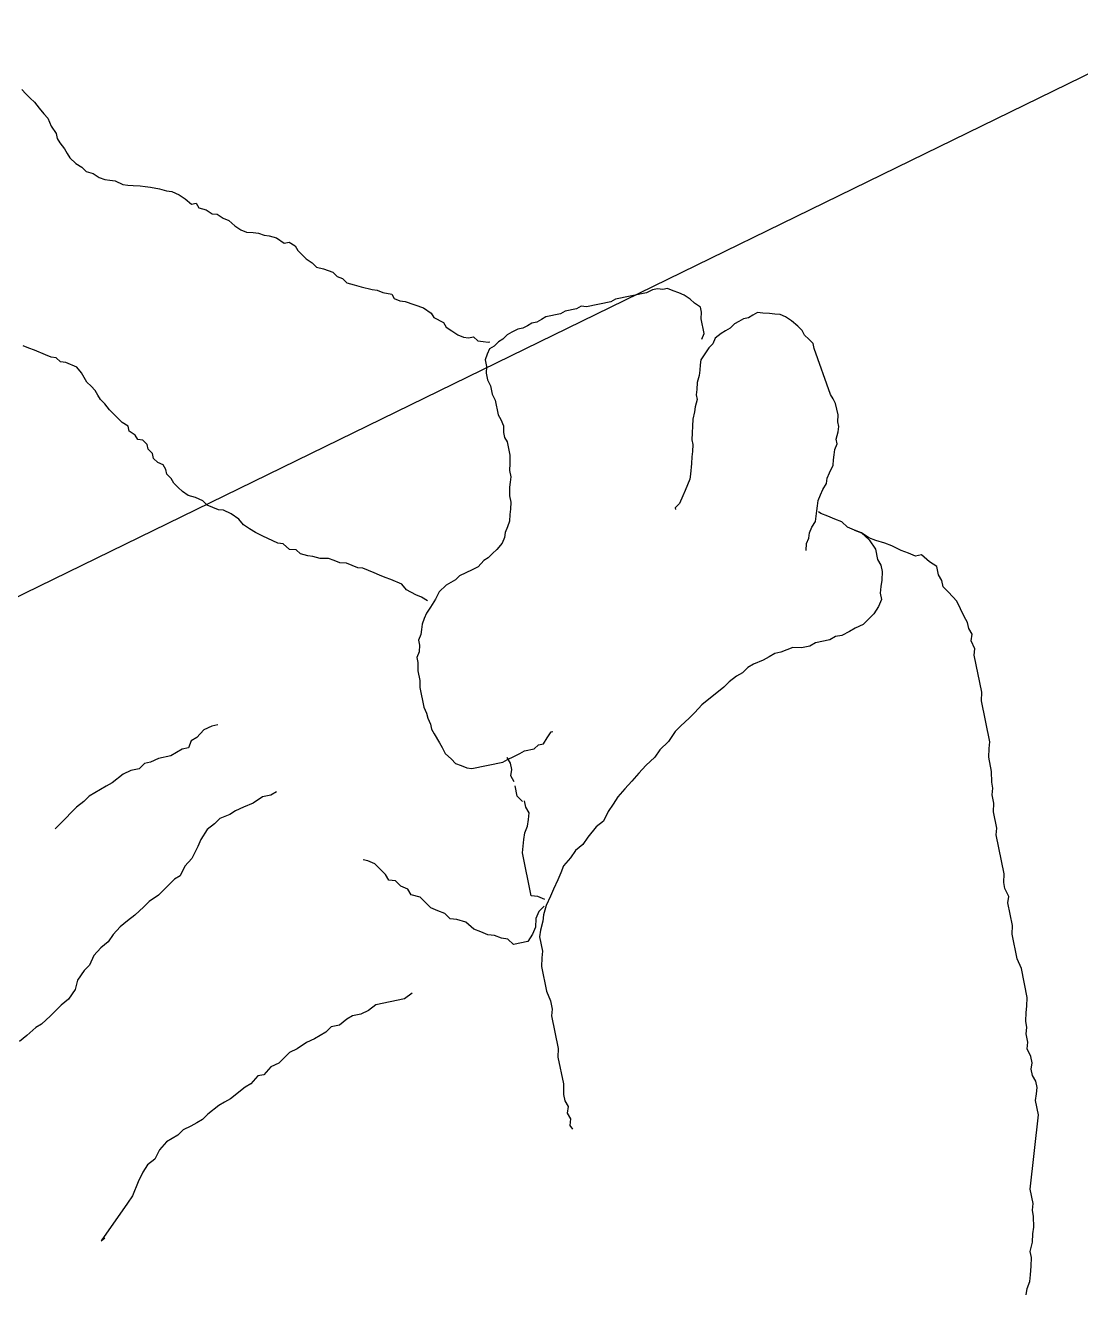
# Model space of a CAD drawing. Header units: millimetres. Extents: x 9159 to 17971, y 10368 to 13314.
# Drawn here: x 14422.71 to 14457.91, y 11739.61 to 11781.85 of the extents above; entities that cross this region are included whole.
import ezdxf

# ---------------------------------------------------------------- set-up
doc = ezdxf.new("R2010")
doc.units = ezdxf.units.MM
doc.header["$LTSCALE"] = 5
doc.layers.add('200-EquipBorder-2d', color=9, linetype='Continuous')
doc.layers.add('600-User-2D', color=7, linetype='Continuous')

# ---------------------------------------------------------------- blocks, each defined once
blk = doc.blocks.new('CUOCO')
at = {"layer": '600-User-2D'}
for p, q in [((-24.703, 22.011), (-24.907, 21.862)), ((-24.565, 22.184), (-24.703, 22.011)), ((-25.045, 21.69), (-25.207, 21.451)), ((-24.907, 21.862), (-25.045, 21.69)), ((-25.369, 21.213), (-25.442, 21.016)), ((-25.207, 21.451), (-25.369, 21.213)), ((-25.67, 20.802), (-25.832, 20.564)), ((-25.442, 21.016), (-25.67, 20.802)), ((-25.97, 20.391), (-26.156, 20.088)), ((-25.832, 20.564), (-25.97, 20.391)), ((-26.229, 19.891), (-26.367, 19.718)), ((-26.156, 20.088), (-26.229, 19.891)), ((-26.367, 19.718), (-26.536, 19.259)), ((-26.536, 19.259), (-28.079, 17.294)), ((-28.079, 17.294), (-28.248, 16.835)), ((-28.524, 16.49), (-28.597, 16.293)), ((-28.386, 16.662), (-28.524, 16.49)), ((-28.248, 16.835), (-28.386, 16.662)), ((-28.604, 16.072), (-28.676, 15.875)), ((-28.597, 16.293), (-28.604, 16.072)), ((-28.814, 15.702), (-28.887, 15.506)), ((-28.676, 15.875), (-28.814, 15.702)), ((-28.918, 15.219), (-29.056, 15.046)), ((-28.887, 15.506), (-28.918, 15.219)), ((-29.056, 15.046), (-29.152, 14.784)), ((-29.363, 14.414), (-29.525, 14.176)), ((-29.29, 14.611), (-29.363, 14.414)), ((-29.152, 14.784), (-29.29, 14.611)), ((-29.663, 14.004), (-29.825, 13.765)), ((-29.525, 14.176), (-29.663, 14.004)), ((-29.825, 13.765), (-30.163, 12.847)), ((-30.163, 12.847), (-30.219, 12.495)), ((-30.219, 12.495), (-30.508, 11.707)), ((-30.671, 11.469), (-30.936, 10.748)), ((-30.508, 11.707), (-30.671, 11.469)), ((-31.074, 10.575), (-31.105, 10.288)), ((-30.936, 10.748), (-31.074, 10.575)), ((-31.105, 10.288), (-31.178, 10.091)), ((-31.34, 9.853), (-31.799, 8.607)), ((-31.178, 10.091), (-31.34, 9.853)), ((-14.743, 9.181), (-14.605, 9.354)), ((-14.605, 9.354), (-14.622, 9.509)), ((-14.888, 8.788), (-14.75, 8.96)), ((-14.75, 8.96), (-14.743, 9.181)), ((-31.799, 8.607), (-31.937, 8.434)), ((-14.967, 8.37), (-14.895, 8.567)), ((-14.895, 8.567), (-14.888, 8.788)), ((-31.937, 8.434), (-32.13, 7.909)), ((-15.467, 7.213), (-15.153, 8.066)), ((-15.153, 8.066), (-14.967, 8.37)), ((-32.292, 7.671), (-32.389, 7.409)), ((-32.13, 7.909), (-32.292, 7.671)), ((-32.527, 7.236), (-32.6, 7.039)), ((-32.389, 7.409), (-32.527, 7.236)), ((-15.63, 6.975), (-15.467, 7.213)), ((-32.6, 7.039), (-32.786, 6.735)), ((-16.016, 5.925), (-15.63, 6.975)), ((-32.786, 6.735), (-32.955, 6.276)), ((-33.117, 6.038), (-33.255, 5.865)), ((-32.955, 6.276), (-33.117, 6.038)), ((-16.154, 5.753), (-16.016, 5.925)), ((-33.255, 5.865), (-33.738, 4.553)), ((-16.251, 5.49), (-16.154, 5.753)), ((-16.596, 4.351), (-16.306, 5.138)), ((-16.306, 5.138), (-16.251, 5.49)), ((-33.901, 4.315), (-34.335, 3.134)), ((-33.738, 4.553), (-33.901, 4.315)), ((-16.758, 4.113), (-16.596, 4.351)), ((-0.703, 3.79), (0.709, 4.387)), ((0.709, 4.387), (0.554, 4.37)), ((-17.065, 3.481), (-16.896, 3.94)), ((-16.896, 3.94), (-16.758, 4.113)), ((-17.203, 3.308), (-17.065, 3.481)), ((-16.916, 3.277), (-16.647, 3.401)), ((-16.647, 3.401), (-16.188, 3.232)), ((-1.38, 3.368), (-0.973, 3.665)), ((-0.973, 3.665), (-0.703, 3.79)), ((-34.473, 2.961), (-34.504, 2.675)), ((-34.335, 3.134), (-34.473, 2.961)), ((-17.569, 2.921), (-17.431, 3.094)), ((-17.431, 3.094), (-17.203, 3.308)), ((-17.282, 2.89), (-17.12, 3.129)), ((-17.12, 3.129), (-16.916, 3.277)), ((-16.188, 3.232), (-16.129, 2.987)), ((-16.129, 2.987), (-15.956, 2.849)), ((-2.547, 2.83), (-2.254, 3.02)), ((-2.254, 3.02), (-1.943, 3.054)), ((-1.943, 3.054), (-1.674, 3.178)), ((-1.674, 3.178), (-1.38, 3.368)), ((-34.504, 2.675), (-34.642, 2.502)), ((-18.09, 2.517), (-17.797, 2.707)), ((-17.797, 2.707), (-17.569, 2.921)), ((-17.731, 2.683), (-17.486, 2.742)), ((-17.486, 2.742), (-17.282, 2.89)), ((-15.956, 2.849), (-15.807, 2.645)), ((-15.807, 2.645), (-15.635, 2.507)), ((-12.46, 2.829), (-12.15, 2.863)), ((-12.15, 2.863), (-11.231, 2.525)), ((-11.231, 2.525), (-10.92, 2.56)), ((-10.92, 2.56), (-10.633, 2.528)), ((-7.162, 2.442), (-6.827, 2.543)), ((-6.827, 2.543), (-6.63, 2.47)), ((-6.63, 2.47), (-6.295, 2.57)), ((-6.295, 2.57), (-6.074, 2.563)), ((-6.074, 2.563), (-5.452, 2.633)), ((-5.452, 2.633), (-5.231, 2.626)), ((-5.231, 2.626), (-5.01, 2.619)), ((-5.01, 2.619), (-4.544, 2.671)), ((-4.544, 2.671), (-4.298, 2.729)), ((-4.298, 2.729), (-4.077, 2.722)), ((-4.077, 2.722), (-3.856, 2.716)), ((-3.856, 2.716), (-3.57, 2.684)), ((-3.57, 2.684), (-3.324, 2.743)), ((-3.324, 2.743), (-2.882, 2.729)), ((-2.882, 2.729), (-2.547, 2.83)), ((-34.649, 2.281), (-34.722, 2.084)), ((-34.642, 2.502), (-34.649, 2.281)), ((-18.791, 2.031), (-18.588, 2.179)), ((-18.588, 2.179), (-18.294, 2.369)), ((-18.294, 2.369), (-18.09, 2.517)), ((-17.548, 2.169), (-18.055, 0.791)), ((-17.869, 2.511), (-17.721, 2.307)), ((-17.721, 2.307), (-17.548, 2.169)), ((-15.635, 2.507), (-15.486, 2.304)), ((-15.486, 2.304), (-15.337, 2.1)), ((-10.633, 2.528), (-10.371, 2.432)), ((-10.371, 2.432), (-10.149, 2.425)), ((-10.149, 2.425), (-9.839, 2.459)), ((-9.839, 2.459), (-9.576, 2.363)), ((-9.576, 2.363), (-9.331, 2.422)), ((-9.331, 2.422), (-9.11, 2.415)), ((-9.11, 2.415), (-8.889, 2.408)), ((-8.889, 2.408), (-8.602, 2.377)), ((-8.602, 2.377), (-8.226, 2.387)), ((-8.226, 2.387), (-7.939, 2.356)), ((-7.939, 2.356), (-7.694, 2.415)), ((-7.694, 2.415), (-7.448, 2.474)), ((-7.448, 2.474), (-7.162, 2.442)), ((-34.728, 1.863), (-34.759, 1.577)), ((-34.722, 2.084), (-34.728, 1.863)), ((-19.6, 1.658), (-19.33, 1.782)), ((-19.33, 1.782), (-18.995, 1.882)), ((-18.995, 1.882), (-18.791, 2.031)), ((-15.337, 2.1), (-15.237, 1.765)), ((-15.237, 1.765), (-15.023, 1.537)), ((-34.759, 1.577), (-34.79, 1.29)), ((-34.79, 1.29), (-34.714, 0.89)), ((-21.209, 1.133), (-20.915, 1.323)), ((-20.915, 1.323), (-20.605, 1.357)), ((-20.605, 1.357), (-20.18, 1.499)), ((-20.18, 1.499), (-19.91, 1.623)), ((-19.91, 1.623), (-19.6, 1.658)), ((-15.023, 1.537), (-14.85, 1.399)), ((-14.85, 1.399), (-14.791, 1.154)), ((-34.714, 0.89), (-34.655, 0.645)), ((-22.083, 0.784), (-21.748, 0.884)), ((-21.748, 0.884), (-21.478, 1.008)), ((-21.478, 1.008), (-21.209, 1.133)), ((-14.791, 1.154), (-14.643, 0.95)), ((-14.643, 0.95), (-14.494, 0.746)), ((-34.728, 0.448), (-34.735, 0.227)), ((-34.655, 0.645), (-34.728, 0.448)), ((-23.488, 0.407), (-23.088, 0.483)), ((-23.088, 0.483), (-22.753, 0.583)), ((-22.753, 0.583), (-22.418, 0.684)), ((-22.418, 0.684), (-22.083, 0.784)), ((-18.331, 0.446), (-18.469, 0.273)), ((-18.193, 0.618), (-18.331, 0.446)), ((-18.055, 0.791), (-18.193, 0.618)), ((-14.494, 0.746), (-14.435, 0.501)), ((-14.435, 0.501), (-14.376, 0.256)), ((-34.735, 0.227), (-34.831, -0.036)), ((-32.686, -0.08), (-32.483, 0.068)), ((-32.483, 0.068), (-32.213, 0.192)), ((-32.213, 0.192), (-31.968, 0.251)), ((-31.968, 0.251), (-31.723, 0.31)), ((-31.723, 0.31), (-31.436, 0.279)), ((-31.436, 0.279), (-31.215, 0.272)), ((-31.215, 0.272), (-30.928, 0.241)), ((-30.928, 0.241), (-30.731, 0.168)), ((-30.731, 0.168), (-30.51, 0.162)), ((-30.51, 0.162), (-30.051, -0.008)), ((-24.763, -0.017), (-24.517, 0.041)), ((-24.517, 0.041), (-24.158, 0.207)), ((-24.158, 0.207), (-23.758, 0.283)), ((-23.758, 0.283), (-23.488, 0.407)), ((-18.673, 0.125), (-18.811, -0.048)), ((-18.469, 0.273), (-18.673, 0.125)), ((-14.376, 0.256), (-14.162, 0.028)), ((-14.162, 0.028), (-14.169, -0.193)), ((-34.831, -0.036), (-34.707, -0.305)), ((-34.707, -0.305), (-34.607, -0.64)), ((-32.897, -0.45), (-32.759, -0.277)), ((-32.759, -0.277), (-32.686, -0.08)), ((-30.051, -0.008), (-29.83, -0.015)), ((-29.83, -0.015), (-29.567, -0.111)), ((-29.567, -0.111), (-29.329, -0.273)), ((-29.329, -0.273), (-28.911, -0.353)), ((-28.911, -0.353), (-28.714, -0.425)), ((-27.232, -0.449), (-26.921, -0.415)), ((-26.921, -0.415), (-26.676, -0.356)), ((-26.676, -0.356), (-25.744, -0.252)), ((-25.744, -0.252), (-25.409, -0.152)), ((-25.409, -0.152), (-25.163, -0.093)), ((-25.163, -0.093), (-24.763, -0.017)), ((-18.949, -0.221), (-18.956, -0.442)), ((-18.811, -0.048), (-18.949, -0.221)), ((-14.169, -0.193), (-14.02, -0.396)), ((-14.02, -0.396), (-13.961, -0.641)), ((-34.607, -0.64), (-34.41, -0.712)), ((-34.41, -0.712), (-34.261, -0.916)), ((-33.197, -0.861), (-33.035, -0.622)), ((-33.035, -0.622), (-32.897, -0.45)), ((-28.714, -0.425), (-28.493, -0.432)), ((-28.493, -0.432), (-28.272, -0.439)), ((-28.272, -0.439), (-27.919, -0.494)), ((-27.919, -0.494), (-27.698, -0.501)), ((-27.698, -0.501), (-27.453, -0.442)), ((-27.453, -0.442), (-27.232, -0.449)), ((-18.956, -0.442), (-19.029, -0.638)), ((-18.963, -0.663), (-18.904, -0.908)), ((-13.961, -0.641), (-13.789, -0.78)), ((-13.789, -0.78), (-13.796, -1.001)), ((-34.261, -0.916), (-34.112, -1.12)), ((-34.112, -1.12), (-33.922, -1.413)), ((-33.276, -1.279), (-33.27, -1.058)), ((-33.27, -1.058), (-33.197, -0.861)), ((-18.904, -0.908), (-19.025, -1.236)), ((-13.796, -1.001), (-13.737, -1.246)), ((-13.737, -1.246), (-13.678, -1.491)), ((-33.922, -1.413), (-33.774, -1.617)), ((-33.774, -1.617), (-33.559, -1.845)), ((-33.397, -1.607), (-33.276, -1.279)), ((-33.387, -1.983), (-33.397, -1.607)), ((-19.08, -1.588), (-19.218, -1.761)), ((-19.073, -1.367), (-19.08, -1.588)), ((-13.678, -1.491), (-13.529, -1.694)), ((-33.559, -1.845), (-33.411, -2.048)), ((-33.411, -2.048), (-33.286, -2.318)), ((-33.286, -2.318), (-33.387, -1.983)), ((-20.995, -2.129), (-21.048, -2.11)), ((-20.782, -2.03), (-20.995, -2.129)), ((-20.568, -1.931), (-20.782, -2.03)), ((-20.411, -1.989), (-20.568, -1.931)), ((-20.217, -1.942), (-20.411, -1.989)), ((-19.904, -2.057), (-20.217, -1.942)), ((-19.728, -2.063), (-19.904, -2.057)), ((-19.501, -2.087), (-19.728, -2.063)), ((-19.273, -2.112), (-19.501, -2.087)), ((-19.291, -1.957), (-19.297, -2.178)), ((-19.218, -1.761), (-19.291, -1.957)), ((-19.097, -2.118), (-19.273, -2.112)), ((-13.529, -1.694), (-13.422, -1.808)), ((-33.286, -2.318), (-33.138, -2.521)), ((-33.138, -2.521), (-33.286, -2.318)), ((-33.138, -2.521), (-32.989, -2.725)), ((-19.297, -2.178), (-19.273, -2.113)), ((-18.107, -2.482), (-19.097, -2.118)), ((-17.97, -2.592), (-18.107, -2.482)), ((-32.989, -2.725), (-32.93, -2.97)), ((-31.417, -2.788), (-31.546, -2.977)), ((-17.852, -2.754), (-17.97, -2.592)), ((-17.734, -2.915), (-17.852, -2.754)), ((-17.687, -3.11), (-17.734, -2.915)), ((-2.306, -2.995), (-2.061, -2.936)), ((-2.061, -2.936), (-1.816, -2.878)), ((-1.816, -2.878), (-1.415, -2.802)), ((-1.415, -2.802), (-1.194, -2.809)), ((-1.194, -2.809), (-0.794, -2.733)), ((-0.794, -2.733), (-0.483, -2.698)), ((-32.93, -2.97), (-32.782, -3.174)), ((-32.782, -3.174), (-32.633, -3.378)), ((-32.633, -3.378), (-32.484, -3.581)), ((-31.98, -3.35), (-32.193, -3.448)), ((-31.818, -3.232), (-31.98, -3.35)), ((-31.708, -3.095), (-31.818, -3.232)), ((-31.546, -2.977), (-31.708, -3.095)), ((-17.608, -3.376), (-17.687, -3.11)), ((-17.632, -3.603), (-17.608, -3.376)), ((-3.204, -3.41), (-2.976, -3.195)), ((-2.976, -3.195), (-2.617, -3.03)), ((-2.617, -3.03), (-2.306, -2.995)), ((-32.413, -3.723), (-32.522, -3.86)), ((-32.484, -3.581), (-32.443, -3.671)), ((-32.303, -3.586), (-32.413, -3.723)), ((-32.193, -3.448), (-32.303, -3.586)), ((-17.648, -4.13), (-17.638, -3.779)), ((-17.638, -3.779), (-17.632, -3.603)), ((-4.102, -3.824), (-3.809, -3.634)), ((-3.809, -3.634), (-3.563, -3.575)), ((-3.563, -3.575), (-3.204, -3.41)), ((-32.794, -4.115), (-32.956, -4.233)), ((-32.632, -3.997), (-32.794, -4.115)), ((-32.522, -3.86), (-32.632, -3.997)), ((-17.654, -4.305), (-17.648, -4.13)), ((-5.974, -4.252), (-5.663, -4.218)), ((-5.663, -4.218), (-5.352, -4.183)), ((-5.352, -4.183), (-5.017, -4.083)), ((-5.017, -4.083), (-4.748, -3.959)), ((-4.748, -3.959), (-4.437, -3.924)), ((-4.437, -3.924), (-4.102, -3.824)), ((-33.441, -4.586), (-33.674, -4.737)), ((-33.279, -4.468), (-33.441, -4.586)), ((-33.169, -4.331), (-33.279, -4.468)), ((-32.956, -4.233), (-33.169, -4.331)), ((-17.736, -4.689), (-17.711, -4.462)), ((-17.711, -4.462), (-17.654, -4.305)), ((-8.247, -4.757), (-7.953, -4.567)), ((-7.953, -4.567), (-7.732, -4.574)), ((-7.732, -4.574), (-7.487, -4.515)), ((-7.487, -4.515), (-7.242, -4.456)), ((-7.242, -4.456), (-6.996, -4.397)), ((-6.996, -4.397), (-6.62, -4.387)), ((-6.62, -4.387), (-6.375, -4.328)), ((-6.375, -4.328), (-5.974, -4.252)), ((-33.893, -5.011), (-34.003, -5.148)), ((-33.784, -4.874), (-33.893, -5.011)), ((-33.674, -4.737), (-33.784, -4.874)), ((-17.818, -5.073), (-17.793, -4.845)), ((-17.793, -4.845), (-17.736, -4.689)), ((-8.965, -5.088), (-8.582, -4.857)), ((-8.582, -4.857), (-8.247, -4.757)), ((-34.222, -5.423), (-34.403, -5.593)), ((-34.165, -5.266), (-34.222, -5.423)), ((-34.003, -5.148), (-34.165, -5.266)), ((-18.048, -5.698), (-17.818, -5.073)), ((-12.156, -5.254), (-11.935, -5.261)), ((-11.935, -5.261), (-11.673, -5.358)), ((-11.673, -5.358), (-11.296, -5.347)), ((-11.296, -5.347), (-10.944, -5.402)), ((-10.944, -5.402), (-10.657, -5.434)), ((-10.657, -5.434), (-10.436, -5.44)), ((-10.436, -5.44), (-10.084, -5.496)), ((-10.084, -5.496), (-9.839, -5.437)), ((-9.839, -5.437), (-9.528, -5.402)), ((-9.528, -5.402), (-9.169, -5.237)), ((-9.169, -5.237), (-8.965, -5.088)), ((-34.57, -5.886), (-34.699, -6.075)), ((-34.513, -5.73), (-34.57, -5.886)), ((-34.403, -5.593), (-34.513, -5.73)), ((-18.292, -6.2), (-18.177, -5.887)), ((-18.177, -5.887), (-18.048, -5.698)), ((-34.699, -6.075), (-34.833, -6.44)), ((-28.646, -6.352), (-28.451, -6.305)), ((-28.451, -6.305), (-28.432, -6.253)), ((-18.44, -6.441), (-18.292, -6.2)), ((-34.839, -6.615), (-34.844, -6.791)), ((-34.833, -6.44), (-34.839, -6.615)), ((-29.364, -6.856), (-29.202, -6.738)), ((-29.202, -6.738), (-29.041, -6.62)), ((-29.041, -6.62), (-28.879, -6.502)), ((-28.879, -6.502), (-28.646, -6.352)), ((-18.788, -6.904), (-18.659, -6.715)), ((-18.659, -6.715), (-18.498, -6.597)), ((-18.498, -6.597), (-18.44, -6.441)), ((-34.844, -6.791), (-35.192, -8.378)), ((-29.693, -7.267), (-29.474, -6.993)), ((-29.474, -6.993), (-29.364, -6.856)), ((-19.117, -7.316), (-19.008, -7.179)), ((-19.008, -7.179), (-18.846, -7.061)), ((-18.846, -7.061), (-18.788, -6.904)), ((-30.06, -7.783), (-29.932, -7.594)), ((-29.932, -7.594), (-29.822, -7.457)), ((-29.822, -7.457), (-29.693, -7.267)), ((-19.55, -7.689), (-19.389, -7.571)), ((-19.389, -7.571), (-19.227, -7.453)), ((-19.227, -7.453), (-19.117, -7.316)), ((-30.247, -8.128), (-30.118, -7.939)), ((-30.118, -7.939), (-30.06, -7.783)), ((-20.283, -8.07), (-20.049, -7.919)), ((-20.049, -7.919), (-19.764, -7.787)), ((-19.789, -8.015), (-19.69, -8.229)), ((-19.764, -7.787), (-19.55, -7.689)), ((-35.192, -8.378), (-35.249, -8.534)), ((-30.504, -8.507), (-30.376, -8.317)), ((-30.376, -8.317), (-30.247, -8.128)), ((-23.088, -8.457), (-22.926, -8.339)), ((-22.926, -8.339), (-22.66, -8.259)), ((-22.66, -8.259), (-22.466, -8.213)), ((-22.466, -8.213), (-22.271, -8.166)), ((-22.271, -8.166), (-22.095, -8.171)), ((-22.095, -8.171), (-21.829, -8.092)), ((-21.829, -8.092), (-21.602, -8.117)), ((-21.602, -8.117), (-21.374, -8.141)), ((-21.374, -8.141), (-21.146, -8.166)), ((-21.146, -8.166), (-20.952, -8.119)), ((-20.952, -8.119), (-20.776, -8.125)), ((-20.776, -8.125), (-20.601, -8.13)), ((-20.601, -8.13), (-20.283, -8.07)), ((-19.69, -8.229), (-19.572, -8.39)), ((-19.572, -8.39), (-19.388, -8.695)), ((-11.672, -8.189), (-11.475, -8.261)), ((-11.475, -8.261), (-11.188, -8.292)), ((-11.188, -8.292), (-10.853, -8.192)), ((-10.853, -8.192), (-10.632, -8.199)), ((-10.632, -8.199), (-10.428, -8.051)), ((-10.428, -8.051), (-10.231, -8.123)), ((-10.231, -8.123), (-10.01, -8.13)), ((-10.01, -8.13), (-9.789, -8.137)), ((-9.789, -8.137), (-9.395, -8.282)), ((-9.395, -8.282), (-9.109, -8.313)), ((-9.109, -8.313), (-8.912, -8.385)), ((-8.912, -8.385), (-8.667, -8.327)), ((-8.667, -8.327), (-8.404, -8.423)), ((-8.404, -8.423), (-8.117, -8.454)), ((-8.117, -8.454), (-7.651, -8.403)), ((-7.651, -8.403), (-7.43, -8.409)), ((-7.43, -8.409), (-7.209, -8.416)), ((-7.209, -8.416), (-6.988, -8.423)), ((-6.988, -8.423), (-6.767, -8.43)), ((-6.767, -8.43), (-6.522, -8.371)), ((-6.522, -8.371), (-6.211, -8.337)), ((-6.211, -8.337), (-5.965, -8.278)), ((-5.965, -8.278), (-5.72, -8.219)), ((-5.72, -8.219), (-5.475, -8.161)), ((-5.475, -8.161), (-5.23, -8.102)), ((-35.249, -8.534), (-35.203, -8.729)), ((-35.203, -8.729), (-35.156, -8.924)), ((-30.976, -8.984), (-30.795, -8.814)), ((-30.795, -8.814), (-30.685, -8.677)), ((-30.685, -8.677), (-30.504, -8.507)), ((-23.65, -9.019), (-23.521, -8.83)), ((-23.521, -8.83), (-23.36, -8.712)), ((-23.36, -8.712), (-23.198, -8.594)), ((-23.198, -8.594), (-23.088, -8.457)), ((-19.388, -8.695), (-19.361, -8.942)), ((-35.156, -8.924), (-35.161, -9.099)), ((-35.161, -9.099), (-35.115, -9.294)), ((-31.272, -9.466), (-31.143, -9.277)), ((-31.143, -9.277), (-31.034, -9.14)), ((-31.034, -9.14), (-30.976, -8.984)), ((-23.889, -9.345), (-23.76, -9.156)), ((-23.76, -9.156), (-23.65, -9.019)), ((-19.361, -8.942), (-19.125, -9.265)), ((-19.125, -9.265), (-19.007, -9.427)), ((-35.115, -9.294), (-35.035, -9.56)), ((-35.035, -9.56), (-34.936, -9.774)), ((-31.563, -9.773), (-31.453, -9.636)), ((-31.453, -9.636), (-31.272, -9.466)), ((-24.113, -9.795), (-23.965, -9.553)), ((-23.965, -9.553), (-23.889, -9.345)), ((-19.007, -9.427), (-18.889, -9.589)), ((-18.889, -9.589), (-18.771, -9.75)), ((-34.936, -9.774), (-34.818, -9.935)), ((-34.818, -9.935), (-34.681, -10.045)), ((-34.681, -10.045), (-34.544, -10.155)), ((-31.996, -10.146), (-31.782, -10.048)), ((-31.782, -10.048), (-31.672, -9.91)), ((-31.672, -9.91), (-31.563, -9.773)), ((-24.409, -10.277), (-24.333, -10.069)), ((-24.333, -10.069), (-24.223, -9.932)), ((-24.223, -9.932), (-24.113, -9.795)), ((-18.771, -9.75), (-18.653, -9.912)), ((-18.653, -9.912), (-18.535, -10.074)), ((-18.535, -10.074), (-18.397, -10.183)), ((-34.544, -10.155), (-34.354, -10.284)), ((-34.354, -10.284), (-34.217, -10.393)), ((-34.217, -10.393), (-34.042, -10.399)), ((-34.042, -10.399), (-33.866, -10.404)), ((-33.866, -10.404), (-33.71, -10.462)), ((-33.71, -10.462), (-33.534, -10.467)), ((-33.534, -10.467), (-33.359, -10.473)), ((-33.359, -10.473), (-33.164, -10.426)), ((-33.164, -10.426), (-32.989, -10.432)), ((-32.989, -10.432), (-32.813, -10.437)), ((-32.813, -10.437), (-32.566, -10.41)), ((-32.566, -10.41), (-32.404, -10.292)), ((-32.404, -10.292), (-32.21, -10.245)), ((-32.21, -10.245), (-31.996, -10.146)), ((-24.686, -10.708), (-24.538, -10.466)), ((-24.538, -10.466), (-24.409, -10.277)), ((-18.397, -10.183), (-18.161, -10.507)), ((-18.161, -10.507), (-17.972, -10.636)), ((-32.33, -10.733), (-32.503, -11.202)), ((-32.168, -10.615), (-32.33, -10.733)), ((-24.84, -11.124), (-24.686, -10.708)), ((-17.972, -10.636), (-17.854, -10.798)), ((-17.854, -10.798), (-17.736, -10.959)), ((-17.736, -10.959), (-17.495, -11.107)), ((-32.632, -11.391), (-32.689, -11.547)), ((-32.503, -11.202), (-32.632, -11.391)), ((-24.903, -11.456), (-24.845, -11.3)), ((-24.845, -11.3), (-24.84, -11.124)), ((-17.495, -11.107), (-17.324, -11.288)), ((-17.324, -11.288), (-17.187, -11.398)), ((-17.187, -11.398), (-17.017, -11.579)), ((-32.689, -11.547), (-32.59, -11.761)), ((-32.59, -11.761), (-32.544, -11.956)), ((-25.056, -11.873), (-25.031, -11.645)), ((-25.031, -11.645), (-24.903, -11.456)), ((-17.017, -11.579), (-16.97, -11.773)), ((-16.97, -11.773), (-16.781, -11.902)), ((-32.544, -11.956), (-32.445, -12.17)), ((-32.445, -12.17), (-32.327, -12.331)), ((-25.234, -12.517), (-25.061, -12.048)), ((-25.061, -12.048), (-25.056, -11.873)), ((-16.781, -11.902), (-16.702, -12.168)), ((-16.702, -12.168), (-16.564, -12.278)), ((-32.327, -12.331), (-32.209, -12.493)), ((-32.209, -12.493), (-32.091, -12.655)), ((-32.091, -12.655), (-31.934, -12.712)), ((-25.259, -12.745), (-25.234, -12.517)), ((-16.564, -12.278), (-16.262, -12.744)), ((-31.934, -12.712), (-31.797, -12.822)), ((-31.797, -12.822), (-31.641, -12.88)), ((-31.641, -12.88), (-31.413, -12.904)), ((-31.413, -12.904), (-30.423, -13.269)), ((-25.379, -13.233), (-25.354, -13.005)), ((-25.354, -13.005), (-25.259, -12.745)), ((-16.262, -12.744), (-16.111, -12.977)), ((-16.111, -12.977), (-16.013, -13.191)), ((-30.423, -13.269), (-30.247, -13.274)), ((-30.247, -13.274), (-29.466, -13.562)), ((-25.585, -13.63), (-25.456, -13.441)), ((-25.456, -13.441), (-25.379, -13.233)), ((-16.013, -13.191), (-15.914, -13.405)), ((-15.914, -13.405), (-15.886, -13.651)), ((-29.466, -13.562), (-29.328, -13.672)), ((-29.328, -13.672), (-29.153, -13.677)), ((-29.153, -13.677), (-28.788, -13.812)), ((-28.788, -13.812), (-28.612, -13.817)), ((-28.612, -13.817), (-28.143, -13.99)), ((-25.823, -13.957), (-25.661, -13.839)), ((-25.661, -13.839), (-25.585, -13.63)), ((-15.886, -13.651), (-15.755, -13.936)), ((-15.755, -13.936), (-15.604, -14.17)), ((-28.143, -13.99), (-27.968, -13.995)), ((-27.968, -13.995), (-27.792, -14.001)), ((-27.792, -14.001), (-27.636, -14.058)), ((-27.636, -14.058), (-27.46, -14.064)), ((-27.46, -14.064), (-27.285, -14.069)), ((-27.285, -14.069), (-27.129, -14.127)), ((-27.129, -14.127), (-26.901, -14.151)), ((-26.901, -14.151), (-26.725, -14.157)), ((-26.725, -14.157), (-26.531, -14.11)), ((-26.531, -14.11), (-26.355, -14.116)), ((-26.355, -14.116), (-26.16, -14.069)), ((-26.16, -14.069), (-25.985, -14.075)), ((-26.062, -14.283), (-26.114, -14.264)), ((-25.924, -14.393), (-26.062, -14.283)), ((-25.985, -14.075), (-25.823, -13.957)), ((-15.604, -14.17), (-15.466, -14.279)), ((-15.466, -14.279), (-15.348, -14.441)), ((-25.787, -14.502), (-25.924, -14.393)), ((-25.74, -14.697), (-25.787, -14.502)), ((-25.584, -14.754), (-25.74, -14.697)), ((-25.447, -14.864), (-25.584, -14.754)), ((-15.348, -14.441), (-15.23, -14.603)), ((-15.23, -14.603), (-15.184, -14.797)), ((-25.329, -15.026), (-25.447, -14.864)), ((-25.23, -15.24), (-25.329, -15.026)), ((-15.184, -14.797), (-15.033, -15.03)), ((-15.033, -15.03), (-14.863, -15.211)), ((-25.131, -15.453), (-25.23, -15.24)), ((-25.137, -15.629), (-25.131, -15.453)), ((-24.953, -15.933), (-25.137, -15.629)), ((-14.863, -15.211), (-14.764, -15.425)), ((-14.764, -15.425), (-14.717, -15.62)), ((-14.717, -15.62), (-14.67, -15.814)), ((-24.958, -16.109), (-24.953, -15.933)), ((-14.67, -15.814), (-14.676, -15.99)), ((-14.676, -15.99), (-14.629, -16.185)), ((-24.826, -16.394), (-24.958, -16.109)), ((-24.42, -16.898), (-24.826, -16.394)), ((-14.687, -16.341), (-14.692, -16.516)), ((-14.629, -16.185), (-14.687, -16.341)), ((-14.692, -16.516), (-14.574, -16.678)), ((-14.527, -16.873), (-14.585, -17.029)), ((-14.574, -16.678), (-14.527, -16.873)), ((-24.283, -17.008), (-24.42, -16.898)), ((-24.165, -17.17), (-24.283, -17.008)), ((-24.17, -17.345), (-24.165, -17.17)), ((-14.538, -17.224), (-14.596, -17.38)), ((-14.585, -17.029), (-14.538, -17.224)), ((-23.948, -17.545), (-24.17, -17.345)), ((-23.83, -17.707), (-23.948, -17.545)), ((-23.693, -17.817), (-23.83, -17.707)), ((-14.596, -17.38), (-14.549, -17.575)), ((-14.549, -17.575), (-14.412, -17.684)), ((-14.412, -17.684), (-14.417, -17.86)), ((-23.438, -18.088), (-23.693, -17.817)), ((-23.268, -18.269), (-23.438, -18.088)), ((-14.417, -17.86), (-14.318, -18.074)), ((-14.318, -18.074), (-14.376, -18.23)), ((-23.098, -18.45), (-23.268, -18.269)), ((-23.051, -18.645), (-23.098, -18.45)), ((-14.376, -18.23), (-14.277, -18.444)), ((-14.277, -18.444), (-14.23, -18.638)), ((-22.933, -18.806), (-23.051, -18.645)), ((-22.886, -19.001), (-22.933, -18.806)), ((-22.683, -19.253), (-22.886, -19.001)), ((-14.23, -18.638), (-14.137, -19.028)), ((-22.513, -19.434), (-22.683, -19.253)), ((-14.137, -19.028), (-14.109, -19.274)), ((-14.109, -19.274), (-14.063, -19.469)), ((-22.466, -19.629), (-22.513, -19.434)), ((-22.367, -19.843), (-22.466, -19.629)), ((-22.321, -20.037), (-22.367, -19.843)), ((-14.068, -19.644), (-14.073, -19.82)), ((-14.073, -19.82), (-14.027, -20.015)), ((-14.063, -19.469), (-14.068, -19.644)), ((-22.274, -20.232), (-22.321, -20.037)), ((-22.279, -20.407), (-22.274, -20.232)), ((-14.027, -20.015), (-13.98, -20.209)), ((-13.98, -20.209), (-13.985, -20.385)), ((-22.181, -20.621), (-22.279, -20.407)), ((-22.024, -20.679), (-22.181, -20.621)), ((-21.892, -20.964), (-22.024, -20.679)), ((-13.985, -20.385), (-13.991, -20.56)), ((-13.991, -20.56), (-13.963, -20.807)), ((-21.722, -21.145), (-21.892, -20.964)), ((-13.963, -20.807), (-13.727, -21.13)), ((-21.585, -21.254), (-21.722, -21.145)), ((-21.467, -21.416), (-21.585, -21.254)), ((-21.33, -21.526), (-21.467, -21.416)), ((-21.141, -21.655), (-21.33, -21.526)), ((-13.727, -21.13), (-13.59, -21.24)), ((-13.59, -21.24), (-13.543, -21.435)), ((-13.543, -21.435), (-13.406, -21.544)), ((-21.023, -21.816), (-21.141, -21.655)), ((-20.924, -22.03), (-21.023, -21.816)), ((-13.406, -21.544), (-13.288, -21.706)), ((-13.288, -21.706), (-13.052, -22.03)), ((-20.844, -22.296), (-20.924, -22.03)), ((-20.726, -22.458), (-20.844, -22.296)), ((-13.052, -22.03), (-12.934, -22.191)), ((-12.934, -22.191), (-12.816, -22.353)), ((-20.627, -22.672), (-20.726, -22.458)), ((-20.49, -22.781), (-20.627, -22.672)), ((-20.391, -22.995), (-20.49, -22.781)), ((-20.221, -23.176), (-20.391, -22.995)), ((-20.227, -23.352), (-20.221, -23.176)), ((-20.07, -23.409), (-20.227, -23.352)), ((-19.991, -23.675), (-20.07, -23.409)), ((-19.892, -23.889), (-19.991, -23.675)), ((-19.741, -24.122), (-19.892, -23.889)), ((-19.604, -24.232), (-19.741, -24.122)), ((-19.434, -24.413), (-19.604, -24.232)), ((-19.211, -24.613), (-19.434, -24.413)), ((-19.074, -24.722), (-19.211, -24.613)), ((-18.937, -24.832), (-19.074, -24.722)), ((-18.748, -24.961), (-18.937, -24.832)), ((-18.61, -25.071), (-18.748, -24.961)), ((-18.473, -25.18), (-18.61, -25.071)), ((-18.322, -25.413), (-18.473, -25.18)), ((-18.185, -25.523), (-18.322, -25.413)), ((-18.048, -25.633), (-18.185, -25.523)), ((-17.93, -25.794), (-18.048, -25.633)), ((-17.831, -26.008), (-17.93, -25.794)), ((-17.661, -26.189), (-17.831, -26.008)), ((-17.614, -26.384), (-17.661, -26.189)), ((-17.515, -26.598), (-17.614, -26.384)), ((-17.436, -26.864), (-17.515, -26.598)), ((-17.441, -27.039), (-17.436, -26.864)), ((-17.447, -27.214), (-17.441, -27.039)), ((-17.419, -27.461), (-17.447, -27.214)), ((-17.482, -27.793), (-17.424, -27.637)), ((-17.474, -28.092), (-17.482, -27.793)), ((-17.424, -27.637), (-17.419, -27.461)), ((-17.517, -28.371), (-17.474, -28.092)), ((-17.471, -28.566), (-17.517, -28.371)), ((-17.443, -28.813), (-17.471, -28.566)), ((-17.416, -29.06), (-17.443, -28.813)), ((-17.369, -29.254), (-17.416, -29.06)), ((-17.322, -29.449), (-17.369, -29.254)), ((-17.276, -29.644), (-17.322, -29.449))]:
    blk.add_line(p, q, dxfattribs=at)

msp = doc.modelspace()

# ---------------------------------------------------------------- linework, layer by layer
at = {"layer": '200-EquipBorder-2d'}
msp.add_lwpolyline([(14386.235, 11823.009), (14512.03, 11884.455), (14542.753, 11821.557), (14416.958, 11760.112)], close=True, dxfattribs=at)

# ---------------------------------------------------------------- block references
at = {"layer": '600-User-2D', "rotation": 211.7993749230241}
msp.add_blockref('CUOCO', (14423.525, 11745.409), dxfattribs=at)

doc.saveas('drawing.dxf')
